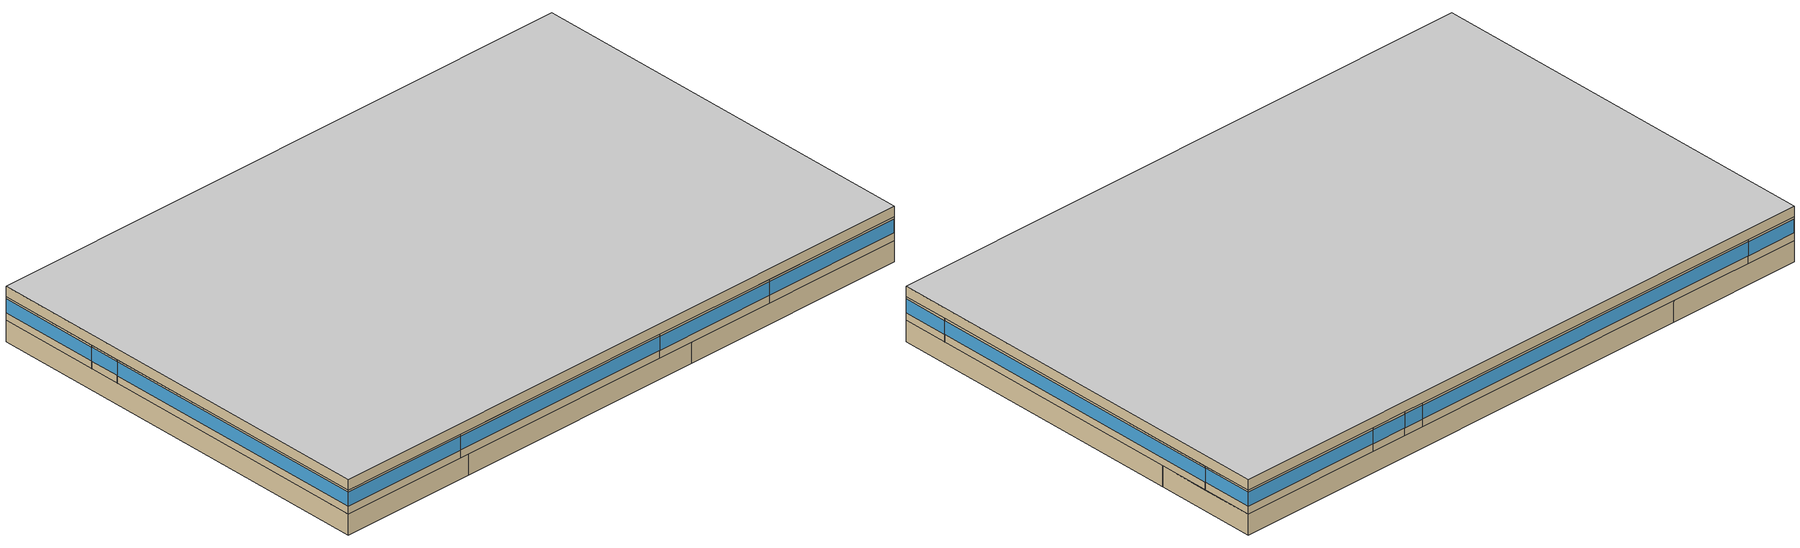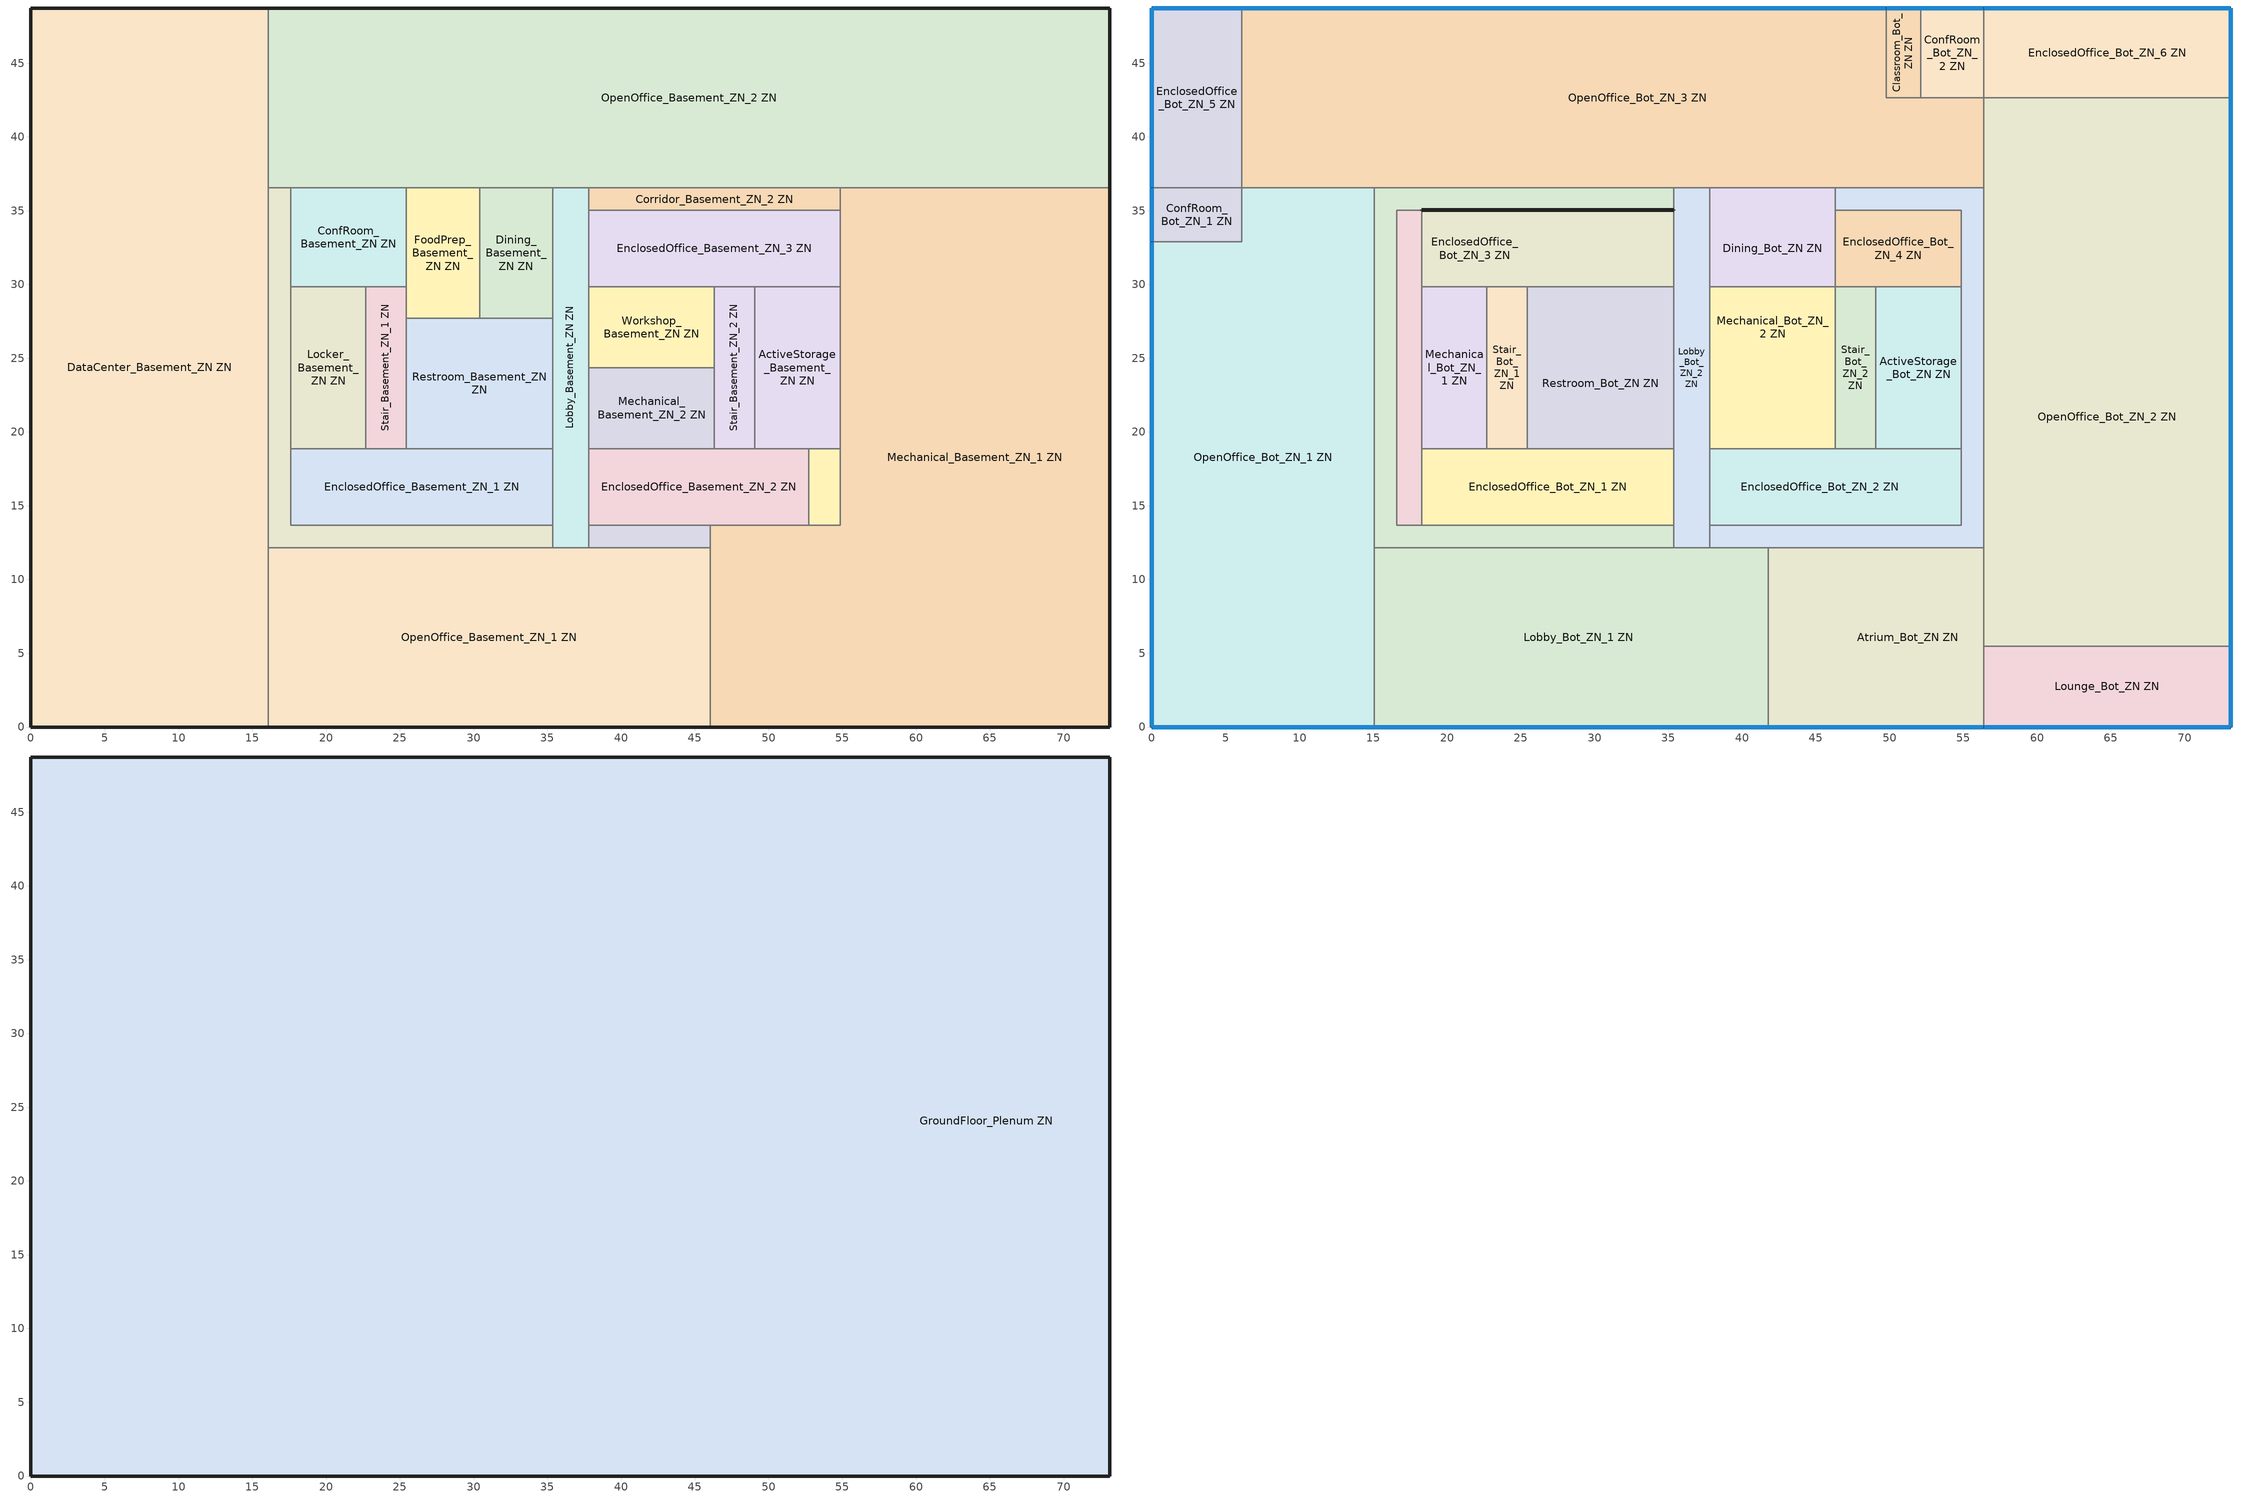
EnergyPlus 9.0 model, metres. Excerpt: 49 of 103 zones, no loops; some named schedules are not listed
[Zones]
ActiveStorage_Basement_ZN ZN
 floor ground (Basement Floor construction): 54.86,29.84 54.86,18.87 49.07,18.87 49.07,29.84 z-2.44
 wall to Classroom_Basement_ZN ZN (Typical Interior Wall): 52.73,18.87 54.86,18.87 z-2.44:0
 wall to EnclosedOffice_Basement_ZN_3 ZN (Typical Interior Wall): 54.86,29.84 49.07,29.84 z-2.44:0
 wall to Mechanical_Basement_ZN_1 ZN (Typical Interior Wall): 54.86,18.87 54.86,29.84 z-2.44:0
 wall to Stair_Basement_ZN_2 ZN (Typical Interior Wall): 49.07,29.84 49.07,18.87 z-2.44:0
 wall to EnclosedOffice_Basement_ZN_2 ZN (Typical Interior Wall): 49.07,18.87 52.73,18.87 z-2.44:0
Classroom_Basement_ZN ZN
 floor ground (Basement Floor construction): 54.86,18.87 54.86,13.69 52.73,13.69 52.73,18.87 z-2.44
 wall to Mechanical_Basement_ZN_1 ZN (Typical Interior Wall): 52.73,13.69 54.86,13.69 54.86,18.87 z-2.44:0
 wall to EnclosedOffice_Basement_ZN_2 ZN (Typical Interior Wall): 52.73,18.87 52.73,13.69 z-2.44:0
ConfRoom_Basement_ZN ZN
 floor ground (Basement Floor construction): 25.45,36.55 25.45,29.84 17.6,29.84 17.6,36.55 z-2.44
 wall to OpenOffice_Basement_ZN_2 ZN (Typical Interior Wall): 25.45,36.55 17.6,36.55 z-2.44:0
 wall to FoodPrep_Basement_ZN ZN (Typical Interior Wall): 25.45,29.84 25.45,36.55 z-2.44:0
 wall to Corridor_Basement_ZN_1 ZN (Typical Interior Wall): 17.6,36.55 17.6,29.84 z-2.44:0
 wall to Stair_Basement_ZN_1 ZN (Typical Interior Wall): 22.71,29.84 25.45,29.84 z-2.44:0
 wall to Locker_Basement_ZN ZN (Typical Interior Wall): 17.6,29.84 22.71,29.84 z-2.44:0
Corridor_Basement_ZN_1 ZN
 floor ground (Basement Floor construction): 17.6,36.55 17.6,13.69 35.36,13.69 35.36,12.16 16.08,12.16 16.08,36.55 z-2.44
 wall to OpenOffice_Basement_ZN_2 ZN (Typical Interior Wall): 17.6,36.55 16.08,36.55 z-2.44:0
 wall to DataCenter_Basement_ZN ZN (Typical Interior Wall): 16.08,36.55 16.08,12.16 z-2.44:0
 wall to OpenOffice_Basement_ZN_1 ZN (Typical Interior Wall): 16.08,12.16 35.36,12.16 z-2.44:0
 wall to Lobby_Basement_ZN ZN (Typical Interior Wall): 35.36,12.16 35.36,13.69 z-2.44:0
 wall to EnclosedOffice_Basement_ZN_1 ZN (Typical Interior Wall): 35.36,13.69 17.6,13.69 17.6,18.87 z-2.44:0
 wall to Locker_Basement_ZN ZN (Typical Interior Wall): 17.6,18.87 17.6,29.84 z-2.44:0
Corridor_Basement_ZN_2 ZN
 floor ground (Basement Floor construction): 54.86,36.55 54.86,35.02 37.8,35.02 37.8,36.55 z-2.44
 wall to Mechanical_Basement_ZN_1 ZN (Typical Interior Wall): 54.86,35.02 54.86,36.55 z-2.44:0
 wall to EnclosedOffice_Basement_ZN_3 ZN (Typical Interior Wall): 37.8,35.02 54.86,35.02 z-2.44:0
 wall to OpenOffice_Basement_ZN_2 ZN (Typical Interior Wall): 54.86,36.55 37.8,36.55 z-2.44:0
 wall to Lobby_Basement_ZN ZN (Typical Interior Wall): 37.8,36.55 37.8,35.02 z-2.44:0
Corridor_Basement_ZN_3 ZN
 floor ground (Basement Floor construction): 46.04,13.69 46.04,12.16 37.8,12.16 37.8,13.69 z-2.44
 wall to Lobby_Basement_ZN ZN (Typical Interior Wall): 37.8,13.69 37.8,12.16 z-2.44:0
 wall to Mechanical_Basement_ZN_1 ZN (Typical Interior Wall): 46.04,12.16 46.04,13.69 z-2.44:0
 wall to OpenOffice_Basement_ZN_1 ZN (Typical Interior Wall): 37.8,12.16 46.04,12.16 z-2.44:0
 wall to EnclosedOffice_Basement_ZN_2 ZN (Typical Interior Wall): 46.04,13.69 37.8,13.69 z-2.44:0
DataCenter_Basement_ZN ZN
 floor ground (Basement Floor construction): 16.08,48.74 16.08,0 0,0 0,48.74 z-2.44
 wall outside (Typical Insulated Exterior Mass Wall R-8.13): 16.08,48.74 0,48.74 0,0 16.08,0 z-2.44:0
 wall to OpenOffice_Basement_ZN_2 ZN (Typical Interior Wall): 16.08,36.55 16.08,48.74 z-2.44:0
 wall to OpenOffice_Basement_ZN_1 ZN (Typical Interior Wall): 16.08,0 16.08,12.16 z-2.44:0
Dining_Basement_ZN ZN
 floor ground (Basement Floor construction): 35.36,36.55 35.36,27.71 30.4,27.71 30.4,36.55 z-2.44
 wall to Restroom_Basement_ZN ZN (Typical Interior Wall): 30.4,27.71 35.36,27.71 z-2.44:0
 wall to Lobby_Basement_ZN ZN (Typical Interior Wall): 35.36,27.71 35.36,36.55 z-2.44:0
 wall to OpenOffice_Basement_ZN_2 ZN (Typical Interior Wall): 35.36,36.55 30.4,36.55 z-2.44:0
 wall to FoodPrep_Basement_ZN ZN (Typical Interior Wall): 30.4,36.55 30.4,27.71 z-2.44:0
EnclosedOffice_Basement_ZN_1 ZN
 floor ground (Basement Floor construction): 35.36,18.87 35.36,13.69 17.6,13.69 17.6,18.87 z-2.44
 wall to Lobby_Basement_ZN ZN (Typical Interior Wall): 35.36,13.69 35.36,18.87 z-2.44:0
 wall to Restroom_Basement_ZN ZN (Typical Interior Wall): 35.36,18.87 25.45,18.87 z-2.44:0
 wall to Stair_Basement_ZN_1 ZN (Typical Interior Wall): 25.45,18.87 22.71,18.87 z-2.44:0
 wall to Locker_Basement_ZN ZN (Typical Interior Wall): 22.71,18.87 17.6,18.87 z-2.44:0
EnclosedOffice_Basement_ZN_2 ZN
 floor ground (Basement Floor construction): 52.73,18.87 52.73,13.69 37.8,13.69 37.8,18.87 z-2.44
 wall to Stair_Basement_ZN_2 ZN (Typical Interior Wall): 49.07,18.87 46.33,18.87 z-2.44:0
 wall to Mechanical_Basement_ZN_2 ZN (Typical Interior Wall): 46.33,18.87 37.8,18.87 z-2.44:0
 wall to Lobby_Basement_ZN ZN (Typical Interior Wall): 37.8,18.87 37.8,13.69 z-2.44:0
 wall to Mechanical_Basement_ZN_1 ZN (Typical Interior Wall): 46.04,13.69 52.73,13.69 z-2.44:0
EnclosedOffice_Basement_ZN_3 ZN
 floor ground (Basement Floor construction): 54.86,35.02 54.86,29.84 37.8,29.84 37.8,35.02 z-2.44
 wall to Stair_Basement_ZN_2 ZN (Typical Interior Wall): 46.33,29.84 49.07,29.84 z-2.44:0
 wall to Mechanical_Basement_ZN_1 ZN (Typical Interior Wall): 54.86,29.84 54.86,35.02 z-2.44:0
 wall to Lobby_Basement_ZN ZN (Typical Interior Wall): 37.8,35.02 37.8,29.84 z-2.44:0
 wall to Workshop_Basement_ZN ZN (Typical Interior Wall): 37.8,29.84 46.33,29.84 z-2.44:0
FoodPrep_Basement_ZN ZN
 floor ground (Basement Floor construction): 30.4,36.55 30.4,27.71 25.45,27.71 25.45,36.55 z-2.44
 wall to OpenOffice_Basement_ZN_2 ZN (Typical Interior Wall): 30.4,36.55 25.45,36.55 z-2.44:0
 wall to Stair_Basement_ZN_1 ZN (Typical Interior Wall): 25.45,29.84 25.45,27.71 z-2.44:0
 wall to Restroom_Basement_ZN ZN (Typical Interior Wall): 25.45,27.71 30.4,27.71 z-2.44:0
Lobby_Basement_ZN ZN
 floor ground (Basement Floor construction): 37.8,36.55 37.8,12.16 35.36,12.16 35.36,36.55 z-2.44
 wall to Mechanical_Basement_ZN_2 ZN (Typical Interior Wall): 37.8,18.87 37.8,24.35 z-2.44:0
 wall to Workshop_Basement_ZN ZN (Typical Interior Wall): 37.8,24.35 37.8,29.84 z-2.44:0
 wall to OpenOffice_Basement_ZN_2 ZN (Typical Interior Wall): 37.8,36.55 35.36,36.55 z-2.44:0
 wall to Restroom_Basement_ZN ZN (Typical Interior Wall): 35.36,27.71 35.36,18.87 z-2.44:0
 wall to OpenOffice_Basement_ZN_1 ZN (Typical Interior Wall): 35.36,12.16 37.8,12.16 z-2.44:0
Locker_Basement_ZN ZN
 floor ground (Basement Floor construction): 22.71,29.84 22.71,18.87 17.6,18.87 17.6,29.84 z-2.44
 wall to Stair_Basement_ZN_1 ZN (Typical Interior Wall): 22.71,18.87 22.71,29.84 z-2.44:0
Mechanical_Basement_ZN_1 ZN
 floor ground (Basement Floor construction): 73.11,36.55 73.11,0 46.04,0 46.04,13.69 54.86,13.69 54.86,36.55 z-2.44
 wall outside (Typical Insulated Exterior Mass Wall R-8.13): 46.04,0 73.11,0 73.11,36.55 z-2.44:0
 wall to OpenOffice_Basement_ZN_2 ZN (Typical Interior Wall): 73.11,36.55 54.86,36.55 z-2.44:0
 wall to OpenOffice_Basement_ZN_1 ZN (Typical Interior Wall): 46.04,12.16 46.04,0 z-2.44:0
Mechanical_Basement_ZN_2 ZN
 floor ground (Basement Floor construction): 46.33,24.35 46.33,18.87 37.8,18.87 37.8,24.35 z-2.44
 wall to Workshop_Basement_ZN ZN (Typical Interior Wall): 46.33,24.35 37.8,24.35 z-2.44:0
 wall to Stair_Basement_ZN_2 ZN (Typical Interior Wall): 46.33,18.87 46.33,24.35 z-2.44:0
OpenOffice_Basement_ZN_1 ZN
 floor ground (Basement Floor construction): 46.04,12.16 46.04,0 16.08,0 16.08,12.16 z-2.44
 wall outside (Typical Insulated Exterior Mass Wall R-8.13): 16.08,0 46.04,0 z-2.44:0
OpenOffice_Basement_ZN_2 ZN
 floor ground (Basement Floor construction): 73.11,48.74 73.11,36.55 16.08,36.55 16.08,48.74 z-2.44
 wall outside (Typical Insulated Exterior Mass Wall R-8.13): 73.11,36.55 73.11,48.74 16.08,48.74 z-2.44:0
Restroom_Basement_ZN ZN
 floor ground (Basement Floor construction): 35.36,27.71 35.36,18.87 25.45,18.87 25.45,27.71 z-2.44
 wall to Stair_Basement_ZN_1 ZN (Typical Interior Wall): 25.45,27.71 25.45,18.87 z-2.44:0
Stair_Basement_ZN_1 ZN
 floor ground (Basement Floor construction): 25.45,29.84 25.45,18.87 22.71,18.87 22.71,29.84 z-2.44
Stair_Basement_ZN_2 ZN
 floor ground (Basement Floor construction): 49.07,29.84 49.07,18.87 46.33,18.87 46.33,29.84 z-2.44
 wall to Workshop_Basement_ZN ZN (Typical Interior Wall): 46.33,29.84 46.33,24.35 z-2.44:0
Workshop_Basement_ZN ZN
 floor ground (Basement Floor construction): 46.33,29.84 46.33,24.35 37.8,24.35 37.8,29.84 z-2.44
ActiveStorage_Bot_ZN ZN
 floor to ActiveStorage_Basement_ZN ZN (Typical Interior Floor): 54.86,29.84 54.86,18.87 49.07,18.87 49.07,29.84 z0
 wall to EnclosedOffice_Bot_ZN_4 ZN (Typical Interior Wall): 54.86,29.84 49.07,29.84 z0:2.74
 wall to Stair_Bot_ZN_2 ZN (Typical Interior Wall): 49.07,29.84 49.07,18.87 z0:2.74
 wall to EnclosedOffice_Bot_ZN_2 ZN (Typical Interior Wall): 49.07,18.87 54.86,18.87 z0:2.74
 wall to Corridor_Bot_ZN_2 ZN (Typical Interior Wall): 54.86,18.87 54.86,29.84 z0:2.74
Atrium_Bot_ZN ZN
 floor to Mechanical_Basement_ZN_1 ZN (Typical Interior Floor): 56.39,12.16 56.39,0 46.04,0 46.04,12.16 z0
 floor to OpenOffice_Basement_ZN_1 ZN (Typical Interior Floor): 46.04,12.16 46.04,0 41.76,0 41.76,12.16 z0
 wall outside (Typical Insulated Exterior Mass Wall R-8.13): 41.76,0 56.39,0 z0:2.74
 wall to Lobby_Bot_ZN_1 ZN (Typical Interior Wall): 41.76,12.16 41.76,0 z0:2.74
 wall to Corridor_Bot_ZN_2 ZN (Typical Interior Wall): 56.39,12.16 41.76,12.16 z0:2.74
 wall to OpenOffice_Bot_ZN_2 ZN (Typical Interior Wall): 56.39,5.49 56.39,12.16 z0:2.74
 wall to Lounge_Bot_ZN ZN (Typical Interior Wall): 56.39,0 56.39,5.49 z0:2.74
 window (U 0.62 SHGC 0.25 Dbl Ref-C-H Clr 6mm/6mm Air): 41.78,0 56.36,0 z0.91:2.5
Classroom_Bot_ZN ZN
 floor to OpenOffice_Basement_ZN_2 ZN (Typical Interior Floor): 52.12,48.74 52.12,42.64 49.77,42.64 49.77,48.74 z0
 wall outside (Typical Insulated Exterior Mass Wall R-8.13): 52.12,48.74 49.77,48.74 z0:2.74
 wall to ConfRoom_Bot_ZN_2 ZN (Typical Interior Wall): 52.12,42.64 52.12,48.74 z0:2.74
 wall to OpenOffice_Bot_ZN_3 ZN (Typical Interior Wall): 49.77,48.74 49.77,42.64 52.12,42.64 z0:2.74
 window (U 0.62 SHGC 0.25 Dbl Ref-C-H Clr 6mm/6mm Air): 52.1,48.74 49.8,48.74 z0.91:2.5
ConfRoom_Bot_ZN_1 ZN
 floor to DataCenter_Basement_ZN ZN (Typical Interior Floor): 6.1,36.55 6.1,32.89 0,32.89 0,36.55 z0
 wall outside (Typical Insulated Exterior Mass Wall R-8.13): 0,36.55 0,32.89 z0:2.74
 wall to OpenOffice_Bot_ZN_1 ZN (Typical Interior Wall): 0,32.89 6.1,32.89 6.1,36.55 z0:2.74
 wall to EnclosedOffice_Bot_ZN_5 ZN (Typical Interior Wall): 6.1,36.55 0,36.55 z0:2.74
 window (U 0.62 SHGC 0.25 Dbl Ref-C-H Clr 6mm/6mm Air): 0,36.52 0,32.91 z0.91:2.5
ConfRoom_Bot_ZN_2 ZN
 floor to OpenOffice_Basement_ZN_2 ZN (Typical Interior Floor): 56.39,48.74 56.39,42.64 52.12,42.64 52.12,48.74 z0
 wall outside (Typical Insulated Exterior Mass Wall R-8.13): 56.39,48.74 52.12,48.74 z0:2.74
 wall to EnclosedOffice_Bot_ZN_6 ZN (Typical Interior Wall): 56.39,42.64 56.39,48.74 z0:2.74
 wall to OpenOffice_Bot_ZN_3 ZN (Typical Interior Wall): 52.12,42.64 56.39,42.64 z0:2.74
 window (U 0.62 SHGC 0.25 Dbl Ref-C-H Clr 6mm/6mm Air): 56.36,48.74 52.15,48.74 z0.91:2.5
Corridor_Bot_ZN_1 ZN
 floor to Dining_Basement_ZN ZN (Typical Interior Floor): 35.36,36.55 35.36,35.07 30.4,35.07 30.4,36.55 z0; 35.36,35.07 35.36,35.02 30.4,35.02 30.4,35.07 z0
 floor to FoodPrep_Basement_ZN ZN (Typical Interior Floor): 30.4,35.07 30.4,35.02 25.45,35.02 25.45,35.07 z0; 30.4,36.55 30.4,35.07 25.45,35.07 25.45,36.55 z0
 floor to DataCenter_Basement_ZN ZN (Typical Interior Floor): 16.08,36.55 16.08,12.16 15.06,12.16 15.06,36.55 z0
 floor to ConfRoom_Basement_ZN ZN (Typical Interior Floor): 25.45,35.07 25.45,35.02 18.29,35.02 18.29,35.07 z0; 25.45,36.55 25.45,35.07 18.29,35.07 18.29,35.02 17.6,35.02 17.6,36.55 z0
 floor to Corridor_Basement_ZN_1 ZN (Typical Interior Floor): 17.6,36.55 17.6,35.02 16.58,35.02 16.58,13.69 35.36,13.69 35.36,12.16 16.08,12.16 16.08,36.55 z0
 wall outside (Typical Insulated Exterior Mass Wall R-8.13): 18.29,35.02 35.36,35.02 35.36,35.07 z0:2.74
 wall to Lobby_Bot_ZN_2 ZN (Typical Interior Wall): 35.36,35.07 35.36,36.55 / 35.36,12.16 35.36,13.69 z0:2.74
 wall to Lobby_Bot_ZN_1 ZN (Typical Interior Wall): 15.06,12.16 35.36,12.16 z0:2.74
 wall to OpenOffice_Bot_ZN_3 ZN (Typical Interior Wall): 35.36,36.55 15.06,36.55 z0:2.74
 wall to OpenOffice_Bot_ZN_1 ZN (Typical Interior Wall): 15.06,36.55 15.06,12.16 z0:2.74
 wall to Datacenter_Bot_ZN ZN (Typical Interior Wall): 18.29,13.69 16.58,13.69 16.58,35.02 18.29,35.02 z0:2.74
 wall to EnclosedOffice_Bot_ZN_1 ZN (Typical Interior Wall): 35.36,13.69 18.29,13.69 z0:2.74
 roof outside (Typical IEAD Roof - Highly Reflective R-20.83): 35.36,35.02 35.36,35.07 18.29,35.07 18.29,35.02 z2.74
Corridor_Bot_ZN_2 ZN
 floor to Mechanical_Basement_ZN_1 ZN (Typical Interior Floor): 56.39,36.55 56.39,12.16 46.04,12.16 46.04,13.69 54.86,13.69 54.86,36.55 z0
 floor to Corridor_Basement_ZN_3 ZN (Typical Interior Floor): 46.04,13.69 46.04,12.16 37.8,12.16 37.8,13.69 z0
 floor to Corridor_Basement_ZN_2 ZN (Typical Interior Floor): 54.86,36.55 54.86,35.02 46.33,35.02 46.33,36.55 z0
 wall to OpenOffice_Bot_ZN_2 ZN (Typical Interior Wall): 56.39,12.16 56.39,36.55 z0:2.74
 wall to OpenOffice_Bot_ZN_3 ZN (Typical Interior Wall): 56.39,36.55 46.33,36.55 z0:2.74
 wall to Dining_Bot_ZN ZN (Typical Interior Wall): 46.33,36.55 46.33,35.02 z0:2.74
 wall to EnclosedOffice_Bot_ZN_4 ZN (Typical Interior Wall): 46.33,35.02 54.86,35.02 54.86,29.84 z0:2.74
 wall to EnclosedOffice_Bot_ZN_2 ZN (Typical Interior Wall): 54.86,18.87 54.86,13.69 37.8,13.69 z0:2.74
 wall to Lobby_Bot_ZN_2 ZN (Typical Interior Wall): 37.8,13.69 37.8,12.16 z0:2.74
 wall to Lobby_Bot_ZN_1 ZN (Typical Interior Wall): 37.8,12.16 41.76,12.16 z0:2.74
Datacenter_Bot_ZN ZN
 floor to Locker_Basement_ZN ZN (Typical Interior Floor): 18.29,29.84 18.29,18.87 17.6,18.87 17.6,29.84 z0
 floor to ConfRoom_Basement_ZN ZN (Typical Interior Floor): 18.29,35.02 18.29,29.84 17.6,29.84 17.6,35.02 z0
 floor to EnclosedOffice_Basement_ZN_1 ZN (Typical Interior Floor): 18.29,18.87 18.29,13.69 17.6,13.69 17.6,18.87 z0
 floor to Corridor_Basement_ZN_1 ZN (Typical Interior Floor): 17.6,35.02 17.6,13.69 16.58,13.69 16.58,35.02 z0
 wall to EnclosedOffice_Bot_ZN_1 ZN (Typical Interior Wall): 18.29,13.69 18.29,18.87 z0:2.74
 wall to EnclosedOffice_Bot_ZN_3 ZN (Typical Interior Wall): 18.29,29.84 18.29,35.02 z0:2.74
 wall to Mechanical_Bot_ZN_1 ZN (Typical Interior Wall): 18.29,18.87 18.29,29.84 z0:2.74
Dining_Bot_ZN ZN
 floor to EnclosedOffice_Basement_ZN_3 ZN (Typical Interior Floor): 46.33,35.02 46.33,29.84 37.8,29.84 37.8,35.02 z0
 floor to Corridor_Basement_ZN_2 ZN (Typical Interior Floor): 46.33,36.55 46.33,35.02 37.8,35.02 37.8,36.55 z0
 wall to Mechanical_Bot_ZN_2 ZN (Typical Interior Wall): 37.8,29.84 46.33,29.84 z0:2.74
 wall to EnclosedOffice_Bot_ZN_4 ZN (Typical Interior Wall): 46.33,29.84 46.33,35.02 z0:2.74
 wall to Lobby_Bot_ZN_2 ZN (Typical Interior Wall): 37.8,36.55 37.8,29.84 z0:2.74
 wall to OpenOffice_Bot_ZN_3 ZN (Typical Interior Wall): 46.33,36.55 37.8,36.55 z0:2.74
EnclosedOffice_Bot_ZN_1 ZN
 floor to EnclosedOffice_Basement_ZN_1 ZN (Typical Interior Floor): 35.36,18.87 35.36,13.69 18.29,13.69 18.29,18.87 z0
 wall to Lobby_Bot_ZN_2 ZN (Typical Interior Wall): 35.36,13.69 35.36,18.87 z0:2.74
 wall to Stair_Bot_ZN_1 ZN (Typical Interior Wall): 25.45,18.87 22.71,18.87 z0:2.74
 wall to Mechanical_Bot_ZN_1 ZN (Typical Interior Wall): 22.71,18.87 18.29,18.87 z0:2.74
 wall to Restroom_Bot_ZN ZN (Typical Interior Wall): 35.36,18.87 25.45,18.87 z0:2.74
EnclosedOffice_Bot_ZN_2 ZN
 floor to EnclosedOffice_Basement_ZN_2 ZN (Typical Interior Floor): 52.73,18.87 52.73,13.69 37.8,13.69 37.8,18.87 z0
 floor to Classroom_Basement_ZN ZN (Typical Interior Floor): 54.86,18.87 54.86,13.69 52.73,13.69 52.73,18.87 z0
 wall to Mechanical_Bot_ZN_2 ZN (Typical Interior Wall): 46.33,18.87 37.8,18.87 z0:2.74
 wall to Lobby_Bot_ZN_2 ZN (Typical Interior Wall): 37.8,18.87 37.8,13.69 z0:2.74
 wall to Stair_Bot_ZN_2 ZN (Typical Interior Wall): 49.07,18.87 46.33,18.87 z0:2.74
EnclosedOffice_Bot_ZN_3 ZN
 floor ground (Smallhotel 2010 Slab Floor): 35.36,35.07 35.36,35.02 30.4,35.02 30.4,35.07 z0; 25.45,35.07 25.45,35.02 18.29,35.02 18.29,35.07 z0; 30.4,35.07 30.4,35.02 25.45,35.02 25.45,35.07 z0
 floor to FoodPrep_Basement_ZN ZN (Typical Interior Floor): 30.4,35.02 30.4,29.84 25.45,29.84 25.45,35.02 z0
 floor to ConfRoom_Basement_ZN ZN (Typical Interior Floor): 25.45,35.02 25.45,29.84 18.29,29.84 18.29,35.02 z0
 floor to Dining_Basement_ZN ZN (Typical Interior Floor): 35.36,35.02 35.36,29.84 30.4,29.84 30.4,35.02 z0
 wall outside (Typical Insulated Exterior Mass Wall R-8.13): 35.36,35.07 18.29,35.07 18.29,35.02 z0:2.74
 wall to Lobby_Bot_ZN_2 ZN (Typical Interior Wall): 35.36,29.84 35.36,35.02 35.36,35.07 z0:2.74
 wall to Stair_Bot_ZN_1 ZN (Typical Interior Wall): 22.71,29.84 25.45,29.84 z0:2.74
 wall to Mechanical_Bot_ZN_1 ZN (Typical Interior Wall): 18.29,29.84 22.71,29.84 z0:2.74
 wall to Restroom_Bot_ZN ZN (Typical Interior Wall): 25.45,29.84 35.36,29.84 z0:2.74
 roof outside (Typical IEAD Roof - Highly Reflective R-20.83): 35.36,35.02 35.36,35.07 18.29,35.07 18.29,35.02 z2.74
EnclosedOffice_Bot_ZN_4 ZN
 floor to EnclosedOffice_Basement_ZN_3 ZN (Typical Interior Floor): 54.86,35.02 54.86,29.84 46.33,29.84 46.33,35.02 z0
 wall to Stair_Bot_ZN_2 ZN (Typical Interior Wall): 46.33,29.84 49.07,29.84 z0:2.74
EnclosedOffice_Bot_ZN_5 ZN
 floor to DataCenter_Basement_ZN ZN (Typical Interior Floor): 6.1,48.74 6.1,36.55 0,36.55 0,48.74 z0
 wall outside (Typical Insulated Exterior Mass Wall R-8.13): 6.1,48.74 0,48.74 0,36.55 z0:2.74
 wall to OpenOffice_Bot_ZN_3 ZN (Typical Interior Wall): 6.1,36.55 6.1,48.74 z0:2.74
 window (U 0.62 SHGC 0.25 Dbl Ref-C-H Clr 6mm/6mm Air): 6.07,48.74 0.03,48.74 / 0,48.71 0,36.57 z0.91:2.5
EnclosedOffice_Bot_ZN_6 ZN
 floor to OpenOffice_Basement_ZN_2 ZN (Typical Interior Floor): 73.11,48.74 73.11,42.64 56.39,42.64 56.39,48.74 z0
 wall outside (Typical Insulated Exterior Mass Wall R-8.13): 73.11,42.64 73.11,48.74 56.39,48.74 z0:2.74
 wall to OpenOffice_Bot_ZN_2 ZN (Typical Interior Wall): 56.39,42.64 73.11,42.64 z0:2.74
 window (U 0.62 SHGC 0.25 Dbl Ref-C-H Clr 6mm/6mm Air): 73.11,42.67 73.11,48.71 / 73.08,48.74 56.41,48.74 z0.91:2.5
Lobby_Bot_ZN_1 ZN
 floor to DataCenter_Basement_ZN ZN (Typical Interior Floor): 16.08,12.16 16.08,0 15.06,0 15.06,12.16 z0
 floor to OpenOffice_Basement_ZN_1 ZN (Typical Interior Floor): 41.76,12.16 41.76,0 16.08,0 16.08,12.16 z0
 wall outside (Typical Insulated Exterior Mass Wall R-8.13): 15.06,0 41.76,0 z0:2.74
 wall to Lobby_Bot_ZN_2 ZN (Typical Interior Wall): 37.8,12.16 35.36,12.16 z0:2.74
 wall to OpenOffice_Bot_ZN_1 ZN (Typical Interior Wall): 15.06,12.16 15.06,0 z0:2.74
 window (U 0.62 SHGC 0.25 Dbl Ref-C-H Clr 6mm/6mm Air): 15.08,0 41.73,0 z0.91:2.5
Lobby_Bot_ZN_2 ZN
 floor to Lobby_Basement_ZN ZN (Typical Interior Floor): 37.8,36.55 37.8,12.16 35.36,12.16 35.36,36.55 z0
 wall to Restroom_Bot_ZN ZN (Typical Interior Wall): 35.36,29.84 35.36,18.87 z0:2.74
 wall to OpenOffice_Bot_ZN_3 ZN (Typical Interior Wall): 37.8,36.55 35.36,36.55 z0:2.74
 wall to Mechanical_Bot_ZN_2 ZN (Typical Interior Wall): 37.8,18.87 37.8,29.84 z0:2.74
Lounge_Bot_ZN ZN
 floor to Mechanical_Basement_ZN_1 ZN (Typical Interior Floor): 73.11,5.49 73.11,0 56.39,0 56.39,5.49 z0
 wall outside (Typical Insulated Exterior Mass Wall R-8.13): 56.39,0 73.11,0 73.11,5.49 z0:2.74
 wall to OpenOffice_Bot_ZN_2 ZN (Typical Interior Wall): 73.11,5.49 56.39,5.49 z0:2.74
 window (U 0.62 SHGC 0.25 Dbl Ref-C-H Clr 6mm/6mm Air): 73.11,0.03 73.11,5.46 / 56.41,0 73.08,0 z0.91:2.5
Mechanical_Bot_ZN_1 ZN
 floor to Locker_Basement_ZN ZN (Typical Interior Floor): 22.71,29.84 22.71,18.87 18.29,18.87 18.29,29.84 z0
 wall to Stair_Bot_ZN_1 ZN (Typical Interior Wall): 22.71,18.87 22.71,29.84 z0:2.74
Mechanical_Bot_ZN_2 ZN
 floor to Workshop_Basement_ZN ZN (Typical Interior Floor): 46.33,29.84 46.33,24.35 37.8,24.35 37.8,29.84 z0
 floor to Mechanical_Basement_ZN_2 ZN (Typical Interior Floor): 46.33,24.35 46.33,18.87 37.8,18.87 37.8,24.35 z0
 wall to Stair_Bot_ZN_2 ZN (Typical Interior Wall): 46.33,18.87 46.33,29.84 z0:2.74
OpenOffice_Bot_ZN_1 ZN
 floor to DataCenter_Basement_ZN ZN (Typical Interior Floor): 15.06,36.55 15.06,0 0,0 0,32.89 6.1,32.89 6.1,36.55 z0
 wall outside (Typical Insulated Exterior Mass Wall R-8.13): 0,32.89 0,0 15.06,0 z0:2.74
 wall to OpenOffice_Bot_ZN_3 ZN (Typical Interior Wall): 15.06,36.55 6.1,36.55 z0:2.74
 window (U 0.62 SHGC 0.25 Dbl Ref-C-H Clr 6mm/6mm Air): 0.03,0 15.03,0 / 0,32.86 0,0.03 z0.91:2.5
OpenOffice_Bot_ZN_2 ZN
 floor to OpenOffice_Basement_ZN_2 ZN (Typical Interior Floor): 73.11,42.64 73.11,36.55 56.39,36.55 56.39,42.64 z0
 floor to Mechanical_Basement_ZN_1 ZN (Typical Interior Floor): 73.11,36.55 73.11,5.49 56.39,5.49 56.39,36.55 z0
 wall outside (Typical Insulated Exterior Mass Wall R-8.13): 73.11,5.49 73.11,42.64 z0:2.74
 wall to OpenOffice_Bot_ZN_3 ZN (Typical Interior Wall): 56.39,42.64 56.39,36.55 z0:2.74
 window (U 0.62 SHGC 0.25 Dbl Ref-C-H Clr 6mm/6mm Air): 73.11,5.51 73.11,42.62 z0.91:2.5
OpenOffice_Bot_ZN_3 ZN
 floor to OpenOffice_Basement_ZN_2 ZN (Typical Interior Floor): 49.77,48.74 49.77,42.64 56.39,42.64 56.39,36.55 16.08,36.55 16.08,48.74 z0
 floor to DataCenter_Basement_ZN ZN (Typical Interior Floor): 16.08,48.74 16.08,36.55 6.1,36.55 6.1,48.74 z0
 wall outside (Typical Insulated Exterior Mass Wall R-8.13): 49.77,48.74 6.1,48.74 z0:2.74
 window (U 0.62 SHGC 0.25 Dbl Ref-C-H Clr 6mm/6mm Air): 49.75,48.74 6.12,48.74 z0.91:2.5
Restroom_Bot_ZN ZN
 floor to Restroom_Basement_ZN ZN (Typical Interior Floor): 35.36,27.71 35.36,18.87 25.45,18.87 25.45,27.71 z0
 floor to Dining_Basement_ZN ZN (Typical Interior Floor): 35.36,29.84 35.36,27.71 30.4,27.71 30.4,29.84 z0
 floor to FoodPrep_Basement_ZN ZN (Typical Interior Floor): 30.4,29.84 30.4,27.71 25.45,27.71 25.45,29.84 z0
 wall to Stair_Bot_ZN_1 ZN (Typical Interior Wall): 25.45,29.84 25.45,18.87 z0:2.74
Stair_Bot_ZN_1 ZN
 floor to Stair_Basement_ZN_1 ZN (Typical Interior Floor): 25.45,29.84 25.45,18.87 22.71,18.87 22.71,29.84 z0
Stair_Bot_ZN_2 ZN
 floor to Stair_Basement_ZN_2 ZN (Typical Interior Floor): 49.07,29.84 49.07,18.87 46.33,18.87 46.33,29.84 z0
GroundFloor_Plenum ZN
 floor to Atrium_Bot_ZN ZN (Typical Interior Floor): 56.39,12.16 56.39,0 41.76,0 41.76,12.16 z2.74
 floor to EnclosedOffice_Bot_ZN_6 ZN (Typical Interior Floor): 73.11,48.74 73.11,42.64 56.39,42.64 56.39,48.74 z2.74
 floor to Lobby_Bot_ZN_1 ZN (Typical Interior Floor): 41.76,12.16 41.76,0 15.06,0 15.06,12.16 z2.74
 floor to ConfRoom_Bot_ZN_2 ZN (Typical Interior Floor): 56.39,48.74 56.39,42.64 52.12,42.64 52.12,48.74 z2.74
 floor to Datacenter_Bot_ZN ZN (Typical Interior Floor): 18.29,35.02 18.29,13.69 16.58,13.69 16.58,35.02 z2.74
 floor to EnclosedOffice_Bot_ZN_5 ZN (Typical Interior Floor): 6.1,48.74 6.1,36.55 0,36.55 0,48.74 z2.74
 floor to OpenOffice_Bot_ZN_1 ZN (Typical Interior Floor): 15.06,36.55 15.06,0 0,0 0,32.89 6.1,32.89 6.1,36.55 z2.74
 floor to Dining_Bot_ZN ZN (Typical Interior Floor): 46.33,36.55 46.33,29.84 37.8,29.84 37.8,36.55 z2.74
 floor to Corridor_Bot_ZN_2 ZN (Typical Interior Floor): 56.39,36.55 56.39,12.16 37.8,12.16 37.8,13.69 54.86,13.69 54.86,35.02 46.33,35.02 46.33,36.55 z2.74
 floor to EnclosedOffice_Bot_ZN_3 ZN (Typical Interior Floor): 35.36,35.02 35.36,29.84 18.29,29.84 18.29,35.02 z2.74
 floor to Lounge_Bot_ZN ZN (Typical Interior Floor): 73.11,5.49 73.11,0 56.39,0 56.39,5.49 z2.74
 floor to Lobby_Bot_ZN_2 ZN (Typical Interior Floor): 37.8,36.55 37.8,12.16 35.36,12.16 35.36,36.55 z2.74
 floor to Classroom_Bot_ZN ZN (Typical Interior Floor): 52.12,48.74 52.12,42.64 49.77,42.64 49.77,48.74 z2.74
 floor to EnclosedOffice_Bot_ZN_1 ZN (Typical Interior Floor): 35.36,18.87 35.36,13.69 18.29,13.69 18.29,18.87 z2.74
 floor to EnclosedOffice_Bot_ZN_4 ZN (Typical Interior Floor): 54.86,35.02 54.86,29.84 46.33,29.84 46.33,35.02 z2.74
 floor to ActiveStorage_Bot_ZN ZN (Typical Interior Floor): 54.86,29.84 54.86,18.87 49.07,18.87 49.07,29.84 z2.74
 floor to ConfRoom_Bot_ZN_1 ZN (Typical Interior Floor): 6.1,36.55 6.1,32.89 0,32.89 0,36.55 z2.74
 floor to EnclosedOffice_Bot_ZN_2 ZN (Typical Interior Floor): 54.86,18.87 54.86,13.69 37.8,13.69 37.8,18.87 z2.74
 floor to Restroom_Bot_ZN ZN (Typical Interior Floor): 35.36,29.84 35.36,18.87 25.45,18.87 25.45,29.84 z2.74
 floor to Stair_Bot_ZN_2 ZN (Typical Interior Floor): 49.07,29.84 49.07,18.87 46.33,18.87 46.33,29.84 z2.74
 floor to Mechanical_Bot_ZN_1 ZN (Typical Interior Floor): 22.71,29.84 22.71,18.87 18.29,18.87 18.29,29.84 z2.74
 floor to Stair_Bot_ZN_1 ZN (Typical Interior Floor): 25.45,29.84 25.45,18.87 22.71,18.87 22.71,29.84 z2.74
 floor to Mechanical_Bot_ZN_2 ZN (Typical Interior Floor): 46.33,29.84 46.33,18.87 37.8,18.87 37.8,29.84 z2.74
 floor to OpenOffice_Bot_ZN_3 ZN (Typical Interior Floor): 49.77,48.74 49.77,42.64 56.39,42.64 56.39,36.55 6.1,36.55 6.1,48.74 z2.74
 floor to OpenOffice_Bot_ZN_2 ZN (Typical Interior Floor): 73.11,42.64 73.11,5.49 56.39,5.49 56.39,42.64 z2.74
 floor to Corridor_Bot_ZN_1 ZN (Typical Interior Floor): 35.36,36.55 35.36,35.07 18.29,35.07 18.29,35.02 16.58,35.02 16.58,13.69 35.36,13.69 35.36,12.16 15.06,12.16 15.06,36.55 z2.74
 wall outside (Typical Insulated Exterior Mass Wall R-8.13): 0,48.74 0,0 73.11,0 73.11,48.74 0,48.74 z2.74:3.96
 ceiling adiabatic (Floor Adiabatic construction): 73.11,0 73.11,48.74 0,48.74 0,0 z3.96
 roof outside (Typical IEAD Roof - Highly Reflective R-20.83): 35.36,35.02 35.36,35.07 18.29,35.07 18.29,35.02 z2.74
[Building]
-LargeOfficeDetailed-ASHRAE 169-2006-3C created: 2019-02-12 12:53:42 -0800: North Axis {deg}=0; Terrain=City; Loads Convergence Tolerance Value=0.04; Temperature Convergence Tolerance Value {deltaC}=0.2; Solar Distribution=FullInteriorAndExterior; Maximum Number of Warmup Days=25; Minimum Number of Warmup Days=6
[Site:Location]
San Francisco Intl Ap_CA_USA: Latitude {deg}=37.62; Longitude {deg}=-122.4; Time Zone {hr}=-8; Elevation {m}=2
[Site:GroundTemperature:BuildingSurface]
19.527, 19.502, 19.536, 19.598, 20.002, 21.64, 22.225, 22.375, 21.449, 20.121, 19.802, 19.633
[Site:WaterMainsTemperature]
Calculation Method=Correlation; Annual Average Outdoor Air Temperature {C}=13.7833; Maximum Difference In Monthly Average Outdoor Air Temperatures {deltaC}=7.1
[SizingPeriod:DesignDay] Day of Month=21; Dry-Bulb Temperature Range Modifier Type=DefaultMultipliers; Humidity Condition Type=Wetbulb; Barometric Pressure {Pa}=101301; Rain Indicator=No; Snow Indicator=No; Daylight Saving Time Indicator=No
Name | Month | Day Type | Maximum Dry-Bulb Temperature {C} | Daily Dry-Bulb Temperature Range {deltaC} | Wetbulb or DewPoint at Maximum Dry-Bulb {C} | Wind Speed {m/s} | Wind Direction {deg} | Solar Model Indicator | ASHRAE Clear Sky Optical Depth for Beam Irradiance (taub) | ASHRAE Clear Sky Optical Depth for Diffuse Irradiance (taud) | Sky Clearness
San Francisco Intl Ap Ann Clg .4% Condns DB=>MWB | 8 | SummerDesignDay | 28.3 | 8.5 | 17.2 | 5.9 | 310 | ASHRAETau | 0.365 | 2.435
San Francisco Intl Ap Ann Htg 99.6% Condns DB | 1 | WinterDesignDay | 3.8 | 0 | 3.8 | 2.2 | 150 | ASHRAEClearSky |  |  | 0
[Material]
Name | Roughness | Thickness {m} | Conductivity {W/m-K} | Density {kg/m3} | Specific Heat {J/kg-K} | Thermal Absorptance | Solar Absorptance | Visible Absorptance
1/2IN Gypsum | Smooth | 0.0127 | 0.16 | 784.9 | 830 | 0.9 | 0.4 | 0.4
100mm Normalweight concrete floor | MediumSmooth | 0.1016 | 2.31 | 2322 | 832 | 0.9 | 0.7 | 0.7
1IN Stucco | Smooth | 0.0253 | 0.6918 | 1858 | 837 | 0.9 | 0.7 | 0.92
8 in. Normalweight Concrete Floor | MediumRough | 0.2032 | 2.31 | 2322 | 832 | 0.9 | 0.7 | 0.7
8IN CONCRETE HW RefBldg | Rough | 0.2032 | 1.311 | 2240 | 836.8 | 0.9 | 0.7 | 0.7
G01 13mm gypsum board | Smooth | 0.0127 | 0.16 | 800 | 1090 | 0.9 | 0.7 | 0.5
M10 200mm concrete block basement wall | MediumRough | 0.2032 | 1.326 | 1842 | 912 | 0.9 | 0.7 | 0.7
Metal Roof Surface | Smooth | 0.0008 | 45.28 | 7824 | 500 | 0.9 | 0.7 | 0.7
Roof Membrane - Highly Reflective | VeryRough | 0.0095 | 0.16 | 1121.29 | 1460 | 0.75 | 0.45 | 0.7
Std Wood 6inch | MediumSmooth | 0.15 | 0.12 | 540 | 1210 | 0.9 | 0.7 | 0.7
[Material:NoMass] Thermal Absorptance=0.9; Solar Absorptance=0.7
Name | Roughness | Thermal Resistance {m2-K/W} | Visible Absorptance
CP02 CARPET PAD | VeryRough | 0.21648 | 0.8
Nonres_Floor_Insulation | MediumSmooth | 2.88292 | 0.7
Typical Insulation R-19.72 | Smooth | 3.4722 | 0.7
Typical Insulation R-5.74 | Smooth | 1.01115 | 0.7
[WindowMaterial:Gas]
AIR 6MM: Gas Type=Air; Thickness {m}=0.0063
[WindowMaterial:Glazing] Optical Data Type=SpectralAverage; Thickness {m}=0.006; Infrared Transmittance at Normal Incidence=0; Front Side Infrared Hemispherical Emissivity=0.84; Conductivity {W/m-K}=0.9; Dirt Correction Factor for Solar and Visible Transmittance=1; Solar Diffusing=No
Name | Solar Transmittance at Normal Incidence | Front Side Solar Reflectance at Normal Incidence | Back Side Solar Reflectance at Normal Incidence | Visible Transmittance at Normal Incidence | Front Side Visible Reflectance at Normal Incidence | Back Side Visible Reflectance at Normal Incidence | Back Side Infrared Hemispherical Emissivity
CLEAR 6MM | 0.775 | 0.071 | 0.071 | 0.881 | 0.08 | 0.08 | 0.84
REF C CLEAR HI 6MM | 0.2 | 0.16 | 0.39 | 0.22 | 0.17 | 0.35 | 0.55
[Construction]
Basement Floor construction: M10 200mm concrete block basement wall, CP02 CARPET PAD
Floor Adiabatic construction: CP02 CARPET PAD, 100mm Normalweight concrete floor, Nonres_Floor_Insulation
InteriorFurnishings: Std Wood 6inch
Smallhotel 2010 Slab Floor: 8 in. Normalweight Concrete Floor, CP02 CARPET PAD
Typical IEAD Roof - Highly Reflective R-20.83: Roof Membrane - Highly Reflective, Typical Insulation R-19.72, Metal Roof Surface
Typical Insulated Exterior Mass Wall R-8.13: 1IN Stucco, 8IN CONCRETE HW RefBldg, Typical Insulation R-5.74, 1/2IN Gypsum
Typical Interior Floor: 100mm Normalweight concrete floor, CP02 CARPET PAD
Typical Interior Wall: G01 13mm gypsum board, G01 13mm gypsum board
U 0.62 SHGC 0.25 Dbl Ref-C-H Clr 6mm/6mm Air: REF C CLEAR HI 6MM, AIR 6MM, CLEAR 6MM
[Zone]
Name | Part of Total Floor Area
ActiveStorage_Basement_ZN ZN; ActiveStorage_Bot_ZN ZN; Atrium_Bot_ZN ZN; Classroom_Basement_ZN ZN; Classroom_Bot_ZN ZN; ConfRoom_Basement_ZN ZN; ConfRoom_Bot_ZN_1 ZN; ConfRoom_Bot_ZN_2 ZN; Corridor_Basement_ZN_1 ZN; Corridor_Basement_ZN_2 ZN; Corridor_Basement_ZN_3 ZN; Corridor_Bot_ZN_1 ZN; Corridor_Bot_ZN_2 ZN; DataCenter_Basement_ZN ZN; Datacenter_Bot_ZN ZN; Dining_Basement_ZN ZN; Dining_Bot_ZN ZN; EnclosedOffice_Basement_ZN_1 ZN; EnclosedOffice_Basement_ZN_2 ZN; EnclosedOffice_Basement_ZN_3 ZN; EnclosedOffice_Bot_ZN_1 ZN; EnclosedOffice_Bot_ZN_2 ZN; EnclosedOffice_Bot_ZN_3 ZN; EnclosedOffice_Bot_ZN_4 ZN; EnclosedOffice_Bot_ZN_5 ZN; EnclosedOffice_Bot_ZN_6 ZN; FoodPrep_Basement_ZN ZN; Lobby_Basement_ZN ZN; Lobby_Bot_ZN_1 ZN; Lobby_Bot_ZN_2 ZN; Locker_Basement_ZN ZN; Lounge_Bot_ZN ZN; Mechanical_Basement_ZN_1 ZN; Mechanical_Basement_ZN_2 ZN; Mechanical_Bot_ZN_1 ZN; Mechanical_Bot_ZN_2 ZN; OpenOffice_Basement_ZN_1 ZN; OpenOffice_Basement_ZN_2 ZN; OpenOffice_Bot_ZN_1 ZN; OpenOffice_Bot_ZN_2 ZN; OpenOffice_Bot_ZN_3 ZN; Restroom_Basement_ZN ZN; Restroom_Bot_ZN ZN; Stair_Basement_ZN_1 ZN; Stair_Basement_ZN_2 ZN; Stair_Bot_ZN_1 ZN; Stair_Bot_ZN_2 ZN; Workshop_Basement_ZN ZN
GroundFloor_Plenum ZN | No
[InternalMass] Construction=InteriorFurnishings
Name | Zone | Surface Area {m2}
ActiveStorage_Basement_ZN Mass | ActiveStorage_Basement_ZN ZN | 127.091
ActiveStorage_Bot_ZN Mass | ActiveStorage_Bot_ZN ZN | 127.091
Atrium_Bot_ZN Mass | Atrium_Bot_ZN ZN | 355.865
Classroom_Basement_ZN Mass | Classroom_Basement_ZN ZN | 22.1109
Classroom_Bot_ZN Mass | Classroom_Bot_ZN ZN | 28.6141
ConfRoom_Basement_ZN Mass | ConfRoom_Basement_ZN ZN | 105.238
ConfRoom_Bot_ZN_1 Mass | ConfRoom_Bot_ZN_1 ZN | 44.5935
ConfRoom_Bot_ZN_2 Mass | ConfRoom_Bot_ZN_2 ZN | 52.0257
Corridor_Basement_ZN_1 Mass | Corridor_Basement_ZN_1 ZN | 128.434
Corridor_Basement_ZN_2 Mass | Corridor_Basement_ZN_2 ZN | 52.0257
Corridor_Basement_ZN_3 Mass | Corridor_Basement_ZN_3 ZN | 25.1351
Corridor_Bot_ZN_1 Mass | Corridor_Bot_ZN_1 ZN | 188.779
Corridor_Bot_ZN_2 Mass | Corridor_Bot_ZN_2 ZN | 152.361
DataCenter_Basement_ZN Mass | DataCenter_Basement_ZN ZN | 1567.39
Datacenter_Bot_ZN Mass | Datacenter_Bot_ZN ZN | 72.836
Dining_Basement_ZN Mass | Dining_Basement_ZN ZN | 87.5611
Dining_Bot_ZN Mass | Dining_Bot_ZN ZN | 114.457
EnclosedOffice_Basement_ZN_1 Mass | EnclosedOffice_Basement_ZN_1 ZN | 183.978
EnclosedOffice_Basement_ZN_2 Mass | EnclosedOffice_Basement_ZN_2 ZN | 154.776
EnclosedOffice_Basement_ZN_3 Mass | EnclosedOffice_Basement_ZN_3 ZN | 176.887
EnclosedOffice_Bot_ZN_1 Mass | EnclosedOffice_Bot_ZN_1 ZN | 176.887
EnclosedOffice_Bot_ZN_2 Mass | EnclosedOffice_Bot_ZN_2 ZN | 176.887
EnclosedOffice_Bot_ZN_3 Mass | EnclosedOffice_Bot_ZN_3 ZN | 178.56
EnclosedOffice_Bot_ZN_4 Mass | EnclosedOffice_Bot_ZN_4 ZN | 88.4437
EnclosedOffice_Bot_ZN_5 Mass | EnclosedOffice_Bot_ZN_5 ZN | 148.645
EnclosedOffice_Bot_ZN_6 Mass | EnclosedOffice_Bot_ZN_6 ZN | 203.845
FoodPrep_Basement_ZN Mass | FoodPrep_Basement_ZN ZN | 87.5611
GroundFloor_Plenum Mass | GroundFloor_Plenum ZN | 7124.54
Lobby_Basement_ZN Mass | Lobby_Basement_ZN ZN | 118.916
Lobby_Bot_ZN_1 Mass | Lobby_Bot_ZN_1 ZN | 649.454
Lobby_Bot_ZN_2 Mass | Lobby_Bot_ZN_2 ZN | 118.916
Locker_Basement_ZN Mass | Locker_Basement_ZN ZN | 112.006
Lounge_Bot_ZN Mass | Lounge_Bot_ZN ZN | 183.46
Mechanical_Basement_ZN_1 Mass | Mechanical_Basement_ZN_1 ZN | 1574.93
Mechanical_Basement_ZN_2 Mass | Mechanical_Basement_ZN_2 ZN | 93.6463
Mechanical_Bot_ZN_1 Mass | Mechanical_Bot_ZN_1 ZN | 96.9908
Mechanical_Bot_ZN_2 Mass | Mechanical_Bot_ZN_2 ZN | 187.293
OpenOffice_Basement_ZN_1 Mass | OpenOffice_Basement_ZN_1 ZN | 728.782
OpenOffice_Basement_ZN_2 Mass | OpenOffice_Basement_ZN_2 ZN | 1390.56
OpenOffice_Bot_ZN_1 Mass | OpenOffice_Bot_ZN_1 ZN | 1055.96
OpenOffice_Bot_ZN_2 Mass | OpenOffice_Bot_ZN_2 ZN | 1242.44
OpenOffice_Bot_ZN_3 Mass | OpenOffice_Bot_ZN_3 ZN | 1145.68
Restroom_Basement_ZN Mass | Restroom_Basement_ZN ZN | 175.122
Restroom_Bot_ZN Mass | Restroom_Bot_ZN ZN | 217.393
Stair_Basement_ZN_1 Mass | Stair_Basement_ZN_1 ZN | 60.2012
Stair_Basement_ZN_2 Mass | Stair_Basement_ZN_2 ZN | 60.2012
Stair_Bot_ZN_1 Mass | Stair_Bot_ZN_1 ZN | 60.2012
Stair_Bot_ZN_2 Mass | Stair_Bot_ZN_2 ZN | 60.2012
Workshop_Basement_ZN Mass | Workshop_Basement_ZN ZN | 93.6463
[ZoneInfiltration:DesignFlowRate] Design Flow Rate Calculation Method=Flow/ExteriorArea; Constant Term Coefficient=0; Temperature Term Coefficient=0; Velocity Term Coefficient=0.224; Velocity Squared Term Coefficient=0
Name | Zone or ZoneList | Schedule | Flow per Exterior Surface Area {m3/s-m2}
Atrium_Bot_ZN Infiltration | Atrium_Bot_ZN ZN | OfficeLarge INFIL_SCH_PNNL | 0.000569573
Classroom_Bot_ZN Infiltration | Classroom_Bot_ZN ZN | OfficeLarge INFIL_SCH_PNNL | 0.000569573
ConfRoom_Bot_ZN_1 Infiltration | ConfRoom_Bot_ZN_1 ZN | OfficeLarge INFIL_SCH_PNNL | 0.000569573
ConfRoom_Bot_ZN_2 Infiltration | ConfRoom_Bot_ZN_2 ZN | OfficeLarge INFIL_SCH_PNNL | 0.000569573
Corridor_Bot_ZN_1 Infiltration | Corridor_Bot_ZN_1 ZN | OfficeLarge INFIL_SCH_PNNL | 0.000559615
DataCenter_Basement_ZN Infiltration | DataCenter_Basement_ZN ZN | Always On Discrete | 0.000569573
EnclosedOffice_Bot_ZN_3 Infiltration | EnclosedOffice_Bot_ZN_3 ZN | OfficeLarge INFIL_SCH_PNNL | 0.000559615
EnclosedOffice_Bot_ZN_5 Infiltration | EnclosedOffice_Bot_ZN_5 ZN | OfficeLarge INFIL_SCH_PNNL | 0.000569573
EnclosedOffice_Bot_ZN_6 Infiltration | EnclosedOffice_Bot_ZN_6 ZN | OfficeLarge INFIL_SCH_PNNL | 0.000569573
GroundFloor_Plenum Infiltration | GroundFloor_Plenum ZN | Always On Discrete | 0.000567975
Lobby_Bot_ZN_1 Infiltration | Lobby_Bot_ZN_1 ZN | OfficeLarge INFIL_SCH_PNNL | 0.000569573
Lounge_Bot_ZN Infiltration | Lounge_Bot_ZN ZN | OfficeLarge INFIL_SCH_PNNL | 0.000569573
Mechanical_Basement_ZN_1 Infiltration | Mechanical_Basement_ZN_1 ZN | OfficeLarge INFIL_SCH_PNNL | 0.000569573
OpenOffice_Basement_ZN_1 Infiltration | OpenOffice_Basement_ZN_1 ZN | OfficeLarge INFIL_SCH_PNNL | 0.000569573
OpenOffice_Basement_ZN_2 Infiltration | OpenOffice_Basement_ZN_2 ZN | OfficeLarge INFIL_SCH_PNNL | 0.000569573
OpenOffice_Bot_ZN_1 Infiltration | OpenOffice_Bot_ZN_1 ZN | OfficeLarge INFIL_SCH_PNNL | 0.000569573
OpenOffice_Bot_ZN_2 Infiltration | OpenOffice_Bot_ZN_2 ZN | OfficeLarge INFIL_SCH_PNNL | 0.000569573
OpenOffice_Bot_ZN_3 Infiltration | OpenOffice_Bot_ZN_3 ZN | OfficeLarge INFIL_SCH_PNNL | 0.000569573
[AirLoopHVAC:ReturnPlenum]
Air Loop HVAC Return Plenum 1: Zone=GroundFloor_Plenum ZN
[Exterior:Lights] Control Option=AstronomicalClock
Name | Schedule | Design Level {W}
NonDimming Exterior Lights Def | OfficeLarge Exterior_lighting_schedule_a | 12979.2
Occ Sensing Exterior Lights Def | OfficeLarge Exterior_lighting_schedule_b | 43305.1
[Exterior:FuelEquipment] Fuel Use Type=NaturalGas
Name | Schedule | Design Level {W}
Fuel equipment 1 | Large Office BLDG ELEVATORS | 244444
Fuel equipment 2 | OfficeLarge ELEV_LIGHT_FAN_SCH_ADD_DF | 1270.8
[Schedule:Week:Daily]
OfficeLarge Exterior_lighting_schedule_a Week Rule - Jan1-Dec31: OfficeLarge Exterior_lighting_schedule_a Default, OfficeLarge Exterior_lighting_schedule_a Default, OfficeLarge Exterior_lighting_schedule_a Default, OfficeLarge Exterior_lighting_schedule_a Default, OfficeLarge Exterior_lighting_schedule_a Default, OfficeLarge Exterior_lighting_schedule_a Default, OfficeLarge Exterior_lighting_schedule_a Default, OfficeLarge Exterior_lighting_schedule_a Default, OfficeLarge Exterior_lighting_schedule_a Summer Design Day, OfficeLarge Exterior_lighting_schedule_a Winter Design Day, OfficeLarge Exterior_lighting_schedule_a Default, OfficeLarge Exterior_lighting_schedule_a Default
OfficeLarge INFIL_SCH_PNNL Week Rule - Jan1-Dec31: OfficeLarge INFIL_SCH_PNNL Default, OfficeLarge INFIL_SCH_PNNL SmrDsn|Wkdy Day, OfficeLarge INFIL_SCH_PNNL SmrDsn|Wkdy Day, OfficeLarge INFIL_SCH_PNNL SmrDsn|Wkdy Day, OfficeLarge INFIL_SCH_PNNL SmrDsn|Wkdy Day, OfficeLarge INFIL_SCH_PNNL SmrDsn|Wkdy Day, OfficeLarge INFIL_SCH_PNNL WntrDsn|Sat Day, OfficeLarge INFIL_SCH_PNNL Default, OfficeLarge INFIL_SCH_PNNL Summer Design Day, OfficeLarge INFIL_SCH_PNNL Winter Design Day, OfficeLarge INFIL_SCH_PNNL Default, OfficeLarge INFIL_SCH_PNNL Default
[Schedule:Year]
Large Office BLDG ELEVATORS: Large Office BLDG ELEVATORS Week Rule - Jan1-Dec31, 1, 1, 12, 31
OfficeLarge ELEV_LIGHT_FAN_SCH_ADD_DF: OfficeLarge ELEV_LIGHT_FAN_SCH_ADD_DF Week Rule - Jan1-Dec31, 1, 1, 12, 31
OfficeLarge Exterior_lighting_schedule_a: OfficeLarge Exterior_lighting_schedule_a Week Rule - Jan1-Dec31, 1, 1, 12, 31
OfficeLarge Exterior_lighting_schedule_b: OfficeLarge Exterior_lighting_schedule_b Week Rule - Jan1-Dec31, 1, 1, 12, 31
OfficeLarge INFIL_SCH_PNNL: OfficeLarge INFIL_SCH_PNNL Week Rule - Jan1-Dec31, 1, 1, 12, 31
[Schedule:Constant]
Always On Discrete: Hourly Value=1
